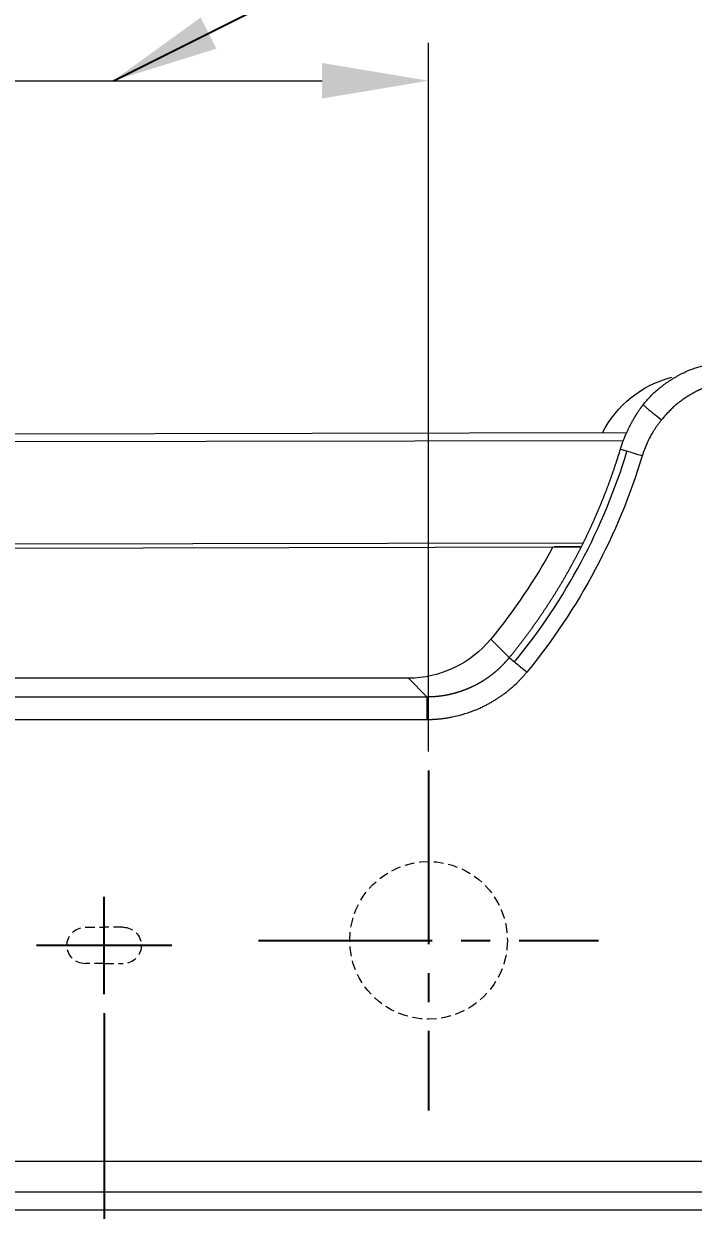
# Model space of a CAD drawing. Header units: millimetres. Extents: x 14183 to 14777, y -4239 to -3399.
# Drawn here: x 14357.72 to 14379.74, y -3938.98 to -3899.95 of the extents above; entities that cross this region are included whole.
import ezdxf

# ---------------------------------------------------------------- set-up
doc = ezdxf.new("R2010")
doc.units = ezdxf.units.MM
doc.header["$LTSCALE"] = 0.1
for name, pattern in [('CENTER2', [28.575, 19.05, -3.175, 3.175, -3.175]), ('HIDDEN2', [4.7625, 3.175, -1.5875]), ('HIDDENX2', [19.05, 12.7, -6.35])]:
    doc.linetypes.add(name, pattern=pattern)
doc.layers.get('0').update_dxf_attribs({"lineweight": 15})
doc.layers.add('DIM', color=3, linetype='Continuous', lineweight=9)
doc.layers.add('HIDDEN', color=8, linetype='HIDDENX2')
doc.styles.add('ARIAL', font='arial.ttf')
doc.dimstyles.new('사본 ISO-25', dxfattribs={"dimtxt": 4, "dimasz": 3.5, "dimexe": 0.5, "dimexo": 0.625, "dimgap": 1.5, "dimtad": 1, "dimtih": 1, "dimtoh": 1, "dimdec": 1, "dimlfac": 4, "dimdsep": 46, "dimtxsty": 'ARIAL', "dimcen": 0, "dimclrd": 3, "dimclre": 3, "dimclrt": 3, "dimadec": 1, "dimazin": 0, "dimtfac": 1, "dimtdec": 1, "dimtmove": 0, "dimatfit": 3, "dimfxl": 1.25, "dimtfill": 1, "dimarcsym": 0})

# ---------------------------------------------------------------- blocks, each defined once
blk = doc.blocks.new('*D45')
at = {"layer": 'Defpoints', "color": 0, "transparency": 16777216}
for p in [(14424.658, -3879.273), (14424.658, -3912.165), (14296.178, -3922.223)]:
    blk.add_point(p, dxfattribs=at)
at = {"layer": 'DIM', "color": 3, "lineweight": -2, "transparency": 16777216}
for p, q in [((14296.178, -3921.598), (14296.178, -3878.773)), ((14424.658, -3911.54), (14424.658, -3878.773)), ((14299.678, -3879.273), (14354.507, -3879.273)), ((14421.158, -3879.273), (14366.328, -3879.273))]:
    blk.add_line(p, q, dxfattribs=at)
at = {"layer": 'DIM', "color": 3, "transparency": 16777216}
for points in [[(14299.678, -3878.69), (14299.678, -3879.856), (14296.178, -3879.273)], [(14421.158, -3878.69), (14421.158, -3879.856), (14424.658, -3879.273)]]:
    blk.add_solid(points, dxfattribs=at)
at = {"layer": 'DIM', "color": 3, "transparency": 16777216, "insert": (14360.418, -3879.273), "char_height": 4, "attachment_point": 5, "style": 'ARIAL', "bg_fill": 3, "box_fill_scale": 1.1, "bg_fill_color": 256, "bg_fill_true_color": 13158600, "bg_fill_transparency": 0}
blk.add_mtext('514', dxfattribs=at)
blk = doc.blocks.new('*D47')
at = {"layer": 'Defpoints', "color": 0, "transparency": 16777216}
for p in [(14421.268, -3911.146), (14376.631, -4145.343), (14472.579, -4145.343)]:
    blk.add_point(p, dxfattribs=at)
at = {"layer": 'DIM', "color": 3, "lineweight": -2, "transparency": 16777216}
for p, q in [((14421.893, -3911.146), (14473.079, -3911.146)), ((14472.579, -3914.646), (14472.579, -4024.702)), ((14472.579, -4141.843), (14472.579, -4031.787)), ((14377.256, -4145.343), (14473.079, -4145.343))]:
    blk.add_line(p, q, dxfattribs=at)
at = {"layer": 'DIM', "color": 3, "transparency": 16777216}
for points in [[(14471.996, -3914.646), (14473.163, -3914.646), (14472.579, -3911.146)], [(14471.996, -4141.843), (14473.163, -4141.843), (14472.579, -4145.343)]]:
    blk.add_solid(points, dxfattribs=at)
at = {"layer": 'DIM', "color": 3, "transparency": 16777216, "insert": (14472.579, -4028.244), "char_height": 4, "attachment_point": 5, "style": 'ARIAL', "bg_fill": 3, "box_fill_scale": 1.1, "bg_fill_color": 256, "bg_fill_true_color": 13158600, "bg_fill_transparency": 0}
blk.add_mtext('977.5', dxfattribs=at)
blk = doc.blocks.new('*D51')
at = {"layer": 'Defpoints', "color": 0, "transparency": 16777216}
for p in [(14420.45, -3891.644), (14420.45, -3922.478), (14303.437, -3927.478)]:
    blk.add_point(p, dxfattribs=at)
at = {"layer": 'DIM', "color": 3, "lineweight": -2, "transparency": 16777216}
for p, q in [((14303.437, -3926.853), (14303.437, -3891.144)), ((14420.45, -3921.853), (14420.45, -3891.144)), ((14306.937, -3891.644), (14355.94, -3891.644)), ((14416.95, -3891.644), (14367.947, -3891.644))]:
    blk.add_line(p, q, dxfattribs=at)
at = {"layer": 'DIM', "color": 3, "transparency": 16777216}
for points in [[(14306.937, -3891.061), (14306.937, -3892.227), (14303.437, -3891.644)], [(14416.95, -3891.061), (14416.95, -3892.227), (14420.45, -3891.644)]]:
    blk.add_solid(points, dxfattribs=at)
at = {"layer": 'DIM', "color": 3, "transparency": 16777216, "insert": (14361.943, -3891.644), "char_height": 4, "attachment_point": 5, "style": 'ARIAL', "bg_fill": 3, "box_fill_scale": 1.1, "bg_fill_color": 256, "bg_fill_true_color": 13158600, "bg_fill_transparency": 0}
blk.add_mtext('468', dxfattribs=at)
blk = doc.blocks.new('*D52')
at = {"layer": 'Defpoints', "color": 0, "transparency": 16777216}
for p in [(14303.437, -3930.676), (14360.37, -3931.863), (14303.437, -3946.316)]:
    blk.add_point(p, dxfattribs=at)
at = {"layer": 'DIM', "color": 3, "lineweight": -2, "transparency": 16777216}
for p, q in [((14303.437, -3931.301), (14303.437, -3946.816)), ((14360.37, -3932.488), (14360.37, -3946.816)), ((14306.937, -3946.316), (14329.555, -3946.316)), ((14356.87, -3946.316), (14346.122, -3946.316))]:
    blk.add_line(p, q, dxfattribs=at)
at = {"layer": 'DIM', "color": 3, "transparency": 16777216}
for points in [[(14306.937, -3945.733), (14306.937, -3946.899), (14303.437, -3946.316)], [(14356.87, -3945.733), (14356.87, -3946.899), (14360.37, -3946.316)]]:
    blk.add_solid(points, dxfattribs=at)
at = {"layer": 'DIM', "color": 3, "transparency": 16777216, "insert": (14337.838, -3946.316), "char_height": 4, "attachment_point": 5, "style": 'ARIAL', "bg_fill": 3, "box_fill_scale": 1.1, "bg_fill_color": 256, "bg_fill_true_color": 13158600, "bg_fill_transparency": 0}
blk.add_mtext('227.7', dxfattribs=at)

msp = doc.modelspace()

# ---------------------------------------------------------------- linework, layer by layer
at = {"linetype": 'Continuous', "lineweight": 18}
for p, q in [((14377.549, -3913.403), (14302.734, -3913.549)), ((14302.712, -3917.299), (14376.034, -3917.156)), ((14376.034, -3917.156), (14375.17, -3917.158)), ((14370.374, -3921.473), (14299.327, -3921.473)), ((14370.374, -3921.473), (14299.327, -3921.473))]:
    msp.add_line(p, q, dxfattribs=at)
at = {"linetype": 'Continuous', "lineweight": 13}
for p, q in [((14302.735, -3913.797), (14377.447, -3913.651)), ((14376.098, -3917.03), (14302.712, -3917.173)), ((14373.692, -3920.798), (14373.083, -3920.189)), ((14373.692, -3920.798), (14373.083, -3920.189)), ((14370.983, -3922.082), (14370.374, -3921.473)), ((14370.983, -3922.082), (14370.374, -3921.473)), ((14300.239, -3922.082), (14370.983, -3922.082)), ((14300.239, -3922.082), (14370.983, -3922.082)), ((14300.239, -3922.832), (14370.983, -3922.833)), ((14300.239, -3922.832), (14370.983, -3922.833)), ((14420.599, -3937.369), (14300.239, -3937.369)), ((14420.599, -3937.369), (14300.239, -3937.369)), ((14300.239, -3938.369), (14420.599, -3938.369)), ((14385.485, -3938.973), (14297.67, -3938.973))]:
    msp.add_line(p, q, dxfattribs=at)
at = {"color": 8, "linetype": 'HIDDEN2', "lineweight": 18, "extrusion": (0, 0, -1)}
for p, q in [((14359.745, -3929.666), (14360.37, -3929.666)), ((14360.995, -3929.666), (14360.37, -3929.666)), ((14360.37, -3930.863), (14359.745, -3930.863)), ((14360.37, -3930.863), (14360.995, -3930.863))]:
    msp.add_line(p, q, dxfattribs=at)
at = {"color": 8, "linetype": 'HIDDEN2', "lineweight": 18}
msp.add_circle((14371.039, -3930.098), 2.592, dxfattribs=at)
at = {"color": 8, "linetype": 'HIDDEN2', "lineweight": 18, "extrusion": (0, 0, -1)}
for centre, start, end in [((-14359.745, -3930.265), 0, 90), ((-14360.995, -3930.265), 90, 180), ((-14359.745, -3930.265), 270, 0), ((-14360.995, -3930.265), 180, 270)]:
    msp.add_arc(centre, 0.599, start, end, dxfattribs=at)
at = {"linetype": 'Continuous', "lineweight": 18, "extrusion": (0, 0, -1)}
for centre, major_axis, start_param, end_param in [((14379.89, -3914.974), (2.476, -2.476), 2.820907, 3.681962), ((14379.89, -3914.974), (2.476, -2.476), 2.820907, 3.681962), ((14357.596, -3907.525), (14.145, -14.148), 6.000004, 6.183111), ((14357.596, -3907.525), (14.145, -14.148), 6.000004, 6.183111), ((14370.373, -3917.973), (-2.476, 2.475), 3.041657, 3.926901), ((14370.373, -3917.973), (-2.476, 2.475), 3.041657, 3.926901)]:
    msp.add_ellipse(centre, major_axis=major_axis, ratio=0.999695, start_param=start_param, end_param=end_param, dxfattribs=at)
at = {"linetype": 'Continuous', "lineweight": 18}
for points, degree, knots in [([(14378.101, -3912.472), (14378.136, -3912.426), (14378.174, -3912.381), (14378.251, -3912.293), (14378.291, -3912.249), (14378.415, -3912.122), (14378.504, -3912.04), (14378.644, -3911.922), (14378.692, -3911.884), (14378.791, -3911.809), (14378.842, -3911.773), (14378.921, -3911.719), (14378.947, -3911.701), (14379.001, -3911.666), (14379.028, -3911.649), (14379.083, -3911.615), (14379.111, -3911.598), (14379.167, -3911.565), (14379.223, -3911.533), (14379.278, -3911.503), (14379.333, -3911.473), (14379.361, -3911.459), (14379.415, -3911.432), (14379.442, -3911.419), (14379.496, -3911.393), (14379.523, -3911.381), (14379.656, -3911.323), (14379.76, -3911.284), (14379.964, -3911.221), (14380.064, -3911.198), (14380.259, -3911.167), (14380.354, -3911.159), (14380.446, -3911.159)], 3, [0, 0, 0, 0, 0.0625, 0.0625, 0.125, 0.125, 0.25, 0.25, 0.3125, 0.3125, 0.375, 0.375, 0.40625, 0.40625, 0.4375, 0.4375, 0.46875, 0.46875, 0.5, 0.53125, 0.53125, 0.5625, 0.5625, 0.59375, 0.59375, 0.625, 0.625, 0.75, 0.75, 0.875, 0.875, 1, 1, 1, 1]), ([(14378.101, -3912.472), (14378.136, -3912.426), (14378.174, -3912.381), (14378.251, -3912.293), (14378.291, -3912.249), (14378.415, -3912.122), (14378.504, -3912.04), (14378.644, -3911.922), (14378.692, -3911.884), (14378.791, -3911.809), (14378.842, -3911.773), (14378.921, -3911.719), (14378.947, -3911.701), (14379.001, -3911.666), (14379.028, -3911.649), (14379.083, -3911.615), (14379.111, -3911.598), (14379.167, -3911.565), (14379.223, -3911.533), (14379.278, -3911.503), (14379.333, -3911.473), (14379.361, -3911.459), (14379.415, -3911.432), (14379.442, -3911.419), (14379.496, -3911.393), (14379.523, -3911.381), (14379.656, -3911.323), (14379.76, -3911.284), (14379.964, -3911.221), (14380.064, -3911.198), (14380.259, -3911.167), (14380.354, -3911.159), (14380.446, -3911.159)], 3, [0, 0, 0, 0, 0.0625, 0.0625, 0.125, 0.125, 0.25, 0.25, 0.3125, 0.3125, 0.375, 0.375, 0.40625, 0.40625, 0.4375, 0.4375, 0.46875, 0.46875, 0.5, 0.53125, 0.53125, 0.5625, 0.5625, 0.59375, 0.59375, 0.625, 0.625, 0.75, 0.75, 0.875, 0.875, 1, 1, 1, 1]), ([(14380.577, -3911.778), (14380.315, -3911.833), (14380.038, -3911.95), (14379.778, -3912.061), (14379.539, -3912.215), (14379.075, -3912.514), (14378.703, -3912.971)], 2, [0, 0, 0, 0.25, 0.25, 0.5, 0.5, 1, 1, 1]), ([(14380.577, -3911.778), (14380.315, -3911.833), (14380.038, -3911.95), (14379.778, -3912.061), (14379.539, -3912.215), (14379.075, -3912.514), (14378.703, -3912.971)], 2, [0, 0, 0, 0.25, 0.25, 0.5, 0.5, 1, 1, 1]), ([(14377.347, -3913.943), (14377.349, -3913.939), (14377.352, -3913.929), (14377.357, -3913.914), (14377.362, -3913.898), (14377.367, -3913.881), (14377.373, -3913.864), (14377.378, -3913.846), (14377.385, -3913.828), (14377.391, -3913.808), (14377.398, -3913.788), (14377.405, -3913.768), (14377.413, -3913.747), (14377.424, -3913.715), (14377.438, -3913.677), (14377.455, -3913.633), (14377.469, -3913.596), (14377.482, -3913.564), (14377.492, -3913.538), (14377.502, -3913.514), (14377.514, -3913.487), (14377.528, -3913.454), (14377.545, -3913.414), (14377.566, -3913.369), (14377.587, -3913.323), (14377.607, -3913.281), (14377.624, -3913.245), (14377.641, -3913.212), (14377.656, -3913.182), (14377.669, -3913.156), (14377.683, -3913.129), (14377.7, -3913.097), (14377.722, -3913.057), (14377.749, -3913.008), (14377.774, -3912.963), (14377.796, -3912.927), (14377.811, -3912.901), (14377.825, -3912.878), (14377.838, -3912.856), (14377.851, -3912.835), (14377.862, -3912.817), (14377.873, -3912.8), (14377.883, -3912.783), (14377.896, -3912.763), (14377.912, -3912.738), (14377.933, -3912.706), (14377.959, -3912.667), (14377.984, -3912.631), (14378.004, -3912.603), (14378.018, -3912.583), (14378.031, -3912.564), (14378.044, -3912.547), (14378.056, -3912.53), (14378.068, -3912.514), (14378.08, -3912.499), (14378.09, -3912.486), (14378.097, -3912.477), (14378.101, -3912.472)], 3, [0, 0, 0, 0, 0.009072, 0.018595, 0.028569, 0.038992, 0.049865, 0.061188, 0.07296, 0.08518, 0.09785, 0.110968, 0.124535, 0.13855, 0.170552, 0.198684, 0.222953, 0.243366, 0.259925, 0.272634, 0.290708, 0.312738, 0.338724, 0.368667, 0.40257, 0.428894, 0.4531, 0.475189, 0.495162, 0.513017, 0.528755, 0.550301, 0.577916, 0.611623, 0.651455, 0.670215, 0.687883, 0.704458, 0.719935, 0.734313, 0.747588, 0.75976, 0.770827, 0.783545, 0.801513, 0.824743, 0.853251, 0.887061, 0.902289, 0.916849, 0.93074, 0.943961, 0.956512, 0.968391, 0.979599, 0.990136, 1, 1, 1, 1]), ([(14377.347, -3913.943), (14377.349, -3913.939), (14377.352, -3913.929), (14377.357, -3913.914), (14377.362, -3913.898), (14377.367, -3913.881), (14377.373, -3913.864), (14377.378, -3913.846), (14377.385, -3913.828), (14377.391, -3913.808), (14377.398, -3913.788), (14377.405, -3913.768), (14377.413, -3913.747), (14377.424, -3913.715), (14377.438, -3913.677), (14377.455, -3913.633), (14377.469, -3913.596), (14377.482, -3913.564), (14377.492, -3913.538), (14377.502, -3913.514), (14377.514, -3913.487), (14377.528, -3913.454), (14377.545, -3913.414), (14377.566, -3913.369), (14377.587, -3913.323), (14377.607, -3913.281), (14377.624, -3913.245), (14377.641, -3913.212), (14377.656, -3913.182), (14377.669, -3913.156), (14377.683, -3913.129), (14377.7, -3913.097), (14377.722, -3913.057), (14377.749, -3913.008), (14377.774, -3912.963), (14377.796, -3912.927), (14377.811, -3912.901), (14377.825, -3912.878), (14377.838, -3912.856), (14377.851, -3912.835), (14377.862, -3912.817), (14377.873, -3912.8), (14377.883, -3912.783), (14377.896, -3912.763), (14377.912, -3912.738), (14377.933, -3912.706), (14377.959, -3912.667), (14377.984, -3912.631), (14378.004, -3912.603), (14378.018, -3912.583), (14378.031, -3912.564), (14378.044, -3912.547), (14378.056, -3912.53), (14378.068, -3912.514), (14378.08, -3912.499), (14378.09, -3912.486), (14378.097, -3912.477), (14378.101, -3912.472)], 3, [0, 0, 0, 0, 0.009072, 0.018595, 0.028569, 0.038992, 0.049865, 0.061188, 0.07296, 0.08518, 0.09785, 0.110968, 0.124535, 0.13855, 0.170552, 0.198684, 0.222953, 0.243366, 0.259925, 0.272634, 0.290708, 0.312738, 0.338724, 0.368667, 0.40257, 0.428894, 0.4531, 0.475189, 0.495162, 0.513017, 0.528755, 0.550301, 0.577916, 0.611623, 0.651455, 0.670215, 0.687883, 0.704458, 0.719935, 0.734313, 0.747588, 0.75976, 0.770827, 0.783545, 0.801513, 0.824743, 0.853251, 0.887061, 0.902289, 0.916849, 0.93074, 0.943961, 0.956512, 0.968391, 0.979599, 0.990136, 1, 1, 1, 1]), ([(14378.703, -3912.971), (14378.679, -3913.001), (14378.632, -3913.06), (14378.565, -3913.151), (14378.5, -3913.244), (14378.418, -3913.37), (14378.322, -3913.533), (14378.188, -3913.804), (14378.109, -3914.017), (14378.065, -3914.161)], 3, [0, 0, 0, 0, 0.083333, 0.166667, 0.25, 0.333333, 0.5, 0.666667, 1, 1, 1, 1]), ([(14378.703, -3912.971), (14378.679, -3913.001), (14378.632, -3913.06), (14378.565, -3913.151), (14378.5, -3913.244), (14378.418, -3913.37), (14378.322, -3913.533), (14378.188, -3913.804), (14378.109, -3914.017), (14378.065, -3914.161)], 3, [0, 0, 0, 0, 0.083333, 0.166667, 0.25, 0.333333, 0.5, 0.666667, 1, 1, 1, 1]), ([(14378.065, -3914.161), (14377.673, -3915.455), (14376.633, -3917.964), (14375.129, -3920.226), (14374.273, -3921.273)], 3, [0, 0, 0, 0, 0.5, 1, 1, 1, 1]), ([(14378.065, -3914.161), (14377.673, -3915.455), (14376.633, -3917.964), (14375.129, -3920.226), (14374.273, -3921.273)], 3, [0, 0, 0, 0, 0.5, 1, 1, 1, 1]), ([(14370.983, -3922.833), (14370.989, -3922.833), (14371.001, -3922.833), (14371.019, -3922.832), (14371.038, -3922.832), (14371.058, -3922.832), (14371.08, -3922.831), (14371.102, -3922.83), (14371.126, -3922.83), (14371.15, -3922.829), (14371.176, -3922.827), (14371.202, -3922.826), (14371.23, -3922.824), (14371.259, -3922.823), (14371.288, -3922.821), (14371.319, -3922.818), (14371.351, -3922.815), (14371.384, -3922.812), (14371.418, -3922.809), (14371.485, -3922.802), (14371.581, -3922.789), (14371.701, -3922.77), (14371.81, -3922.749), (14371.955, -3922.718), (14372.129, -3922.674), (14372.323, -3922.614), (14372.485, -3922.556), (14372.616, -3922.504), (14372.717, -3922.46), (14372.809, -3922.417), (14372.903, -3922.371), (14373.007, -3922.316), (14373.11, -3922.259), (14373.211, -3922.198), (14373.311, -3922.135), (14373.408, -3922.07), (14373.504, -3922.001), (14373.577, -3921.946), (14373.641, -3921.896), (14373.712, -3921.838), (14373.821, -3921.745), (14373.918, -3921.655), (14373.989, -3921.584), (14374.026, -3921.547), (14374.061, -3921.512), (14374.093, -3921.477), (14374.124, -3921.444), (14374.153, -3921.412), (14374.18, -3921.381), (14374.206, -3921.352), (14374.23, -3921.324), (14374.252, -3921.298), (14374.266, -3921.281), (14374.273, -3921.273)], 3, [0, 0, 0, 0, 0.004563, 0.009406, 0.014528, 0.01993, 0.025612, 0.031573, 0.037815, 0.044338, 0.05114, 0.058223, 0.065587, 0.073232, 0.081158, 0.089365, 0.097853, 0.106622, 0.115673, 0.125005, 0.1604, 0.192857, 0.222364, 0.248917, 0.311235, 0.365254, 0.410982, 0.448432, 0.477617, 0.498547, 0.529766, 0.561053, 0.592412, 0.623851, 0.655088, 0.68634, 0.717613, 0.748913, 0.759021, 0.783165, 0.821378, 0.873717, 0.888111, 0.901924, 0.915156, 0.927806, 0.939874, 0.951357, 0.962257, 0.972572, 0.982301, 0.991444, 1, 1, 1, 1]), ([(14370.983, -3922.833), (14370.989, -3922.833), (14371.001, -3922.833), (14371.019, -3922.832), (14371.038, -3922.832), (14371.058, -3922.832), (14371.08, -3922.831), (14371.102, -3922.83), (14371.126, -3922.83), (14371.15, -3922.829), (14371.176, -3922.827), (14371.202, -3922.826), (14371.23, -3922.824), (14371.259, -3922.823), (14371.288, -3922.821), (14371.319, -3922.818), (14371.351, -3922.815), (14371.384, -3922.812), (14371.418, -3922.809), (14371.485, -3922.802), (14371.581, -3922.789), (14371.701, -3922.77), (14371.81, -3922.749), (14371.955, -3922.718), (14372.129, -3922.674), (14372.323, -3922.614), (14372.485, -3922.556), (14372.616, -3922.504), (14372.717, -3922.46), (14372.809, -3922.417), (14372.903, -3922.371), (14373.007, -3922.316), (14373.11, -3922.259), (14373.211, -3922.198), (14373.311, -3922.135), (14373.408, -3922.07), (14373.504, -3922.001), (14373.577, -3921.946), (14373.641, -3921.896), (14373.712, -3921.838), (14373.821, -3921.745), (14373.918, -3921.655), (14373.989, -3921.584), (14374.026, -3921.547), (14374.061, -3921.512), (14374.093, -3921.477), (14374.124, -3921.444), (14374.153, -3921.412), (14374.18, -3921.381), (14374.206, -3921.352), (14374.23, -3921.324), (14374.252, -3921.298), (14374.266, -3921.281), (14374.273, -3921.273)], 3, [0, 0, 0, 0, 0.004563, 0.009406, 0.014528, 0.01993, 0.025612, 0.031573, 0.037815, 0.044338, 0.05114, 0.058223, 0.065587, 0.073232, 0.081158, 0.089365, 0.097853, 0.106622, 0.115673, 0.125005, 0.1604, 0.192857, 0.222364, 0.248917, 0.311235, 0.365254, 0.410982, 0.448432, 0.477617, 0.498547, 0.529766, 0.561053, 0.592412, 0.623851, 0.655088, 0.68634, 0.717613, 0.748913, 0.759021, 0.783165, 0.821378, 0.873717, 0.888111, 0.901924, 0.915156, 0.927806, 0.939874, 0.951357, 0.962257, 0.972572, 0.982301, 0.991444, 1, 1, 1, 1])]:
    msp.add_open_spline(points, degree=degree, knots=knots, dxfattribs=at)
at = {"linetype": 'Continuous', "lineweight": 13}
for points, knots in [([(14378.1, -3912.472), (14378.102, -3912.48), (14378.125, -3912.508), (14378.198, -3912.574), (14378.273, -3912.638), (14378.367, -3912.714), (14378.508, -3912.824), (14378.626, -3912.914), (14378.703, -3912.971)], [0, 0, 0, 0, 0.249765, 0.374811, 0.499857, 0.624894, 0.74993, 1, 1, 1, 1]), ([(14378.1, -3912.472), (14378.102, -3912.48), (14378.125, -3912.508), (14378.198, -3912.574), (14378.273, -3912.638), (14378.367, -3912.714), (14378.508, -3912.824), (14378.626, -3912.914), (14378.703, -3912.971)], [0, 0, 0, 0, 0.249765, 0.374811, 0.499857, 0.624894, 0.74993, 1, 1, 1, 1]), ([(14373.867, -3920.941), (14374.701, -3919.921), (14376.168, -3917.716), (14377.181, -3915.27), (14377.563, -3914.009)], [0, 0, 0, 0, 0.5, 1, 1, 1, 1]), ([(14373.867, -3920.941), (14374.701, -3919.921), (14376.168, -3917.716), (14377.181, -3915.27), (14377.563, -3914.009)], [0, 0, 0, 0, 0.5, 1, 1, 1, 1]), ([(14373.692, -3920.798), (14373.7, -3920.789), (14373.715, -3920.77), (14373.738, -3920.742), (14373.761, -3920.714), (14373.783, -3920.686), (14373.806, -3920.658), (14373.828, -3920.63), (14373.851, -3920.602), (14373.873, -3920.573), (14373.896, -3920.545), (14373.918, -3920.517), (14373.941, -3920.488), (14373.963, -3920.46), (14373.985, -3920.432), (14374.007, -3920.403), (14374.029, -3920.374), (14374.051, -3920.346), (14374.073, -3920.317), (14374.095, -3920.289), (14374.117, -3920.26), (14374.139, -3920.231), (14374.161, -3920.202), (14374.183, -3920.173), (14374.205, -3920.144), (14374.226, -3920.115), (14374.248, -3920.086), (14374.27, -3920.057), (14374.291, -3920.028), (14374.313, -3919.999), (14374.334, -3919.97), (14374.355, -3919.941), (14374.377, -3919.911), (14374.398, -3919.882), (14374.419, -3919.853), (14374.441, -3919.823), (14374.462, -3919.794), (14374.483, -3919.764), (14374.504, -3919.735), (14374.525, -3919.705), (14374.546, -3919.676), (14374.567, -3919.646), (14374.588, -3919.616), (14374.608, -3919.586), (14374.629, -3919.557), (14374.65, -3919.527), (14374.671, -3919.497), (14374.691, -3919.467), (14374.712, -3919.437), (14374.732, -3919.407), (14374.753, -3919.377), (14374.773, -3919.347), (14374.793, -3919.317), (14374.814, -3919.287), (14374.834, -3919.256), (14374.854, -3919.226), (14374.874, -3919.196), (14374.894, -3919.165), (14374.915, -3919.135), (14374.935, -3919.105), (14374.954, -3919.074), (14374.974, -3919.044), (14374.994, -3919.013), (14375.014, -3918.982), (14375.034, -3918.952), (14375.053, -3918.921), (14375.073, -3918.89), (14375.093, -3918.86), (14375.112, -3918.829), (14375.132, -3918.798), (14375.151, -3918.767), (14375.17, -3918.736), (14375.19, -3918.705), (14375.209, -3918.674), (14375.228, -3918.643), (14375.247, -3918.612), (14375.266, -3918.581), (14375.285, -3918.55), (14375.304, -3918.518), (14375.323, -3918.487), (14375.342, -3918.456), (14375.361, -3918.425), (14375.38, -3918.393), (14375.399, -3918.362), (14375.417, -3918.33), (14375.436, -3918.299), (14375.454, -3918.267), (14375.473, -3918.236), (14375.491, -3918.204), (14375.51, -3918.172), (14375.528, -3918.141), (14375.546, -3918.109), (14375.565, -3918.077), (14375.583, -3918.045), (14375.601, -3918.014), (14375.619, -3917.982), (14375.637, -3917.95), (14375.655, -3917.918), (14375.673, -3917.886), (14375.691, -3917.854), (14375.708, -3917.822), (14375.726, -3917.789), (14375.744, -3917.757), (14375.762, -3917.725), (14375.779, -3917.693), (14375.797, -3917.661), (14375.814, -3917.628), (14375.831, -3917.596), (14375.849, -3917.563), (14375.866, -3917.531), (14375.883, -3917.499), (14375.9, -3917.466), (14375.918, -3917.434), (14375.935, -3917.401), (14375.952, -3917.368), (14375.969, -3917.336), (14375.985, -3917.303), (14376.002, -3917.27), (14376.019, -3917.238), (14376.036, -3917.205), (14376.052, -3917.172), (14376.069, -3917.139), (14376.086, -3917.106), (14376.102, -3917.073), (14376.119, -3917.04), (14376.135, -3917.007), (14376.151, -3916.974), (14376.167, -3916.941), (14376.184, -3916.908), (14376.2, -3916.875), (14376.216, -3916.842), (14376.232, -3916.808), (14376.248, -3916.775), (14376.264, -3916.742), (14376.28, -3916.708), (14376.295, -3916.675), (14376.311, -3916.642), (14376.327, -3916.608), (14376.342, -3916.575), (14376.358, -3916.541), (14376.373, -3916.508), (14376.389, -3916.474), (14376.404, -3916.44), (14376.42, -3916.407), (14376.435, -3916.373), (14376.45, -3916.339), (14376.465, -3916.306), (14376.48, -3916.272), (14376.495, -3916.238), (14376.51, -3916.204), (14376.525, -3916.17), (14376.54, -3916.136), (14376.555, -3916.102), (14376.569, -3916.068), (14376.584, -3916.034), (14376.599, -3916), (14376.613, -3915.966), (14376.628, -3915.932), (14376.642, -3915.898), (14376.656, -3915.864), (14376.671, -3915.829), (14376.685, -3915.795), (14376.699, -3915.761), (14376.713, -3915.727), (14376.727, -3915.692), (14376.741, -3915.658), (14376.755, -3915.623), (14376.769, -3915.589), (14376.783, -3915.554), (14376.797, -3915.52), (14376.81, -3915.485), (14376.824, -3915.451), (14376.837, -3915.416), (14376.851, -3915.382), (14376.864, -3915.347), (14376.878, -3915.312), (14376.891, -3915.278), (14376.904, -3915.243), (14376.917, -3915.208), (14376.931, -3915.173), (14376.944, -3915.138), (14376.957, -3915.103), (14376.97, -3915.068), (14376.982, -3915.034), (14376.995, -3914.999), (14377.008, -3914.964), (14377.021, -3914.928), (14377.033, -3914.893), (14377.046, -3914.858), (14377.058, -3914.823), (14377.071, -3914.788), (14377.083, -3914.753), (14377.095, -3914.718), (14377.108, -3914.682), (14377.12, -3914.647), (14377.132, -3914.612), (14377.144, -3914.577), (14377.156, -3914.541), (14377.168, -3914.506), (14377.18, -3914.47), (14377.191, -3914.435), (14377.199, -3914.411), (14377.203, -3914.399)], [0, 0, 0, 0, 0.00491, 0.009821, 0.014732, 0.019645, 0.024558, 0.029473, 0.034388, 0.039304, 0.044221, 0.049139, 0.054058, 0.058978, 0.063898, 0.06882, 0.073743, 0.078666, 0.08359, 0.088516, 0.093442, 0.098369, 0.103297, 0.108226, 0.113155, 0.118086, 0.123018, 0.12795, 0.132883, 0.137818, 0.142753, 0.147689, 0.152626, 0.157564, 0.162503, 0.167442, 0.172383, 0.177325, 0.182267, 0.18721, 0.192155, 0.1971, 0.202046, 0.206993, 0.211941, 0.216889, 0.221839, 0.22679, 0.231741, 0.236694, 0.241647, 0.246601, 0.251556, 0.256512, 0.261469, 0.266427, 0.271386, 0.276346, 0.281306, 0.286268, 0.29123, 0.296193, 0.301157, 0.306122, 0.311088, 0.316055, 0.321023, 0.325992, 0.330961, 0.335932, 0.340903, 0.345876, 0.350849, 0.355823, 0.360798, 0.365774, 0.370751, 0.375729, 0.380708, 0.385687, 0.390668, 0.395649, 0.400631, 0.405615, 0.410599, 0.415584, 0.42057, 0.425556, 0.430544, 0.435533, 0.440522, 0.445513, 0.450504, 0.455497, 0.46049, 0.465484, 0.470479, 0.475475, 0.480472, 0.485469, 0.490468, 0.495467, 0.500468, 0.505469, 0.510471, 0.515475, 0.520479, 0.525484, 0.530489, 0.535496, 0.540504, 0.545513, 0.550522, 0.555532, 0.560544, 0.565556, 0.570569, 0.575583, 0.580598, 0.585614, 0.590631, 0.595648, 0.600667, 0.605686, 0.610707, 0.615728, 0.62075, 0.625773, 0.630797, 0.635822, 0.640848, 0.645875, 0.650903, 0.655931, 0.660961, 0.665991, 0.671022, 0.676054, 0.681087, 0.686121, 0.691156, 0.696192, 0.701229, 0.706266, 0.711305, 0.716344, 0.721385, 0.726426, 0.731468, 0.736511, 0.741555, 0.7466, 0.751646, 0.756692, 0.76174, 0.766788, 0.771838, 0.776888, 0.781939, 0.786992, 0.792045, 0.797098, 0.802153, 0.807209, 0.812266, 0.817323, 0.822382, 0.827441, 0.832501, 0.837563, 0.842625, 0.847688, 0.852752, 0.857817, 0.862882, 0.867949, 0.873016, 0.878085, 0.883154, 0.888225, 0.893296, 0.898368, 0.903441, 0.908515, 0.913589, 0.918665, 0.923742, 0.928819, 0.933898, 0.938977, 0.944057, 0.949139, 0.954221, 0.959304, 0.964387, 0.969472, 0.974558, 0.979645, 0.984732, 0.98982, 0.99491, 1, 1, 1, 1]), ([(14373.692, -3920.798), (14373.7, -3920.789), (14373.715, -3920.77), (14373.738, -3920.742), (14373.761, -3920.714), (14373.783, -3920.686), (14373.806, -3920.658), (14373.828, -3920.63), (14373.851, -3920.602), (14373.873, -3920.573), (14373.896, -3920.545), (14373.918, -3920.517), (14373.941, -3920.488), (14373.963, -3920.46), (14373.985, -3920.432), (14374.007, -3920.403), (14374.029, -3920.374), (14374.051, -3920.346), (14374.073, -3920.317), (14374.095, -3920.289), (14374.117, -3920.26), (14374.139, -3920.231), (14374.161, -3920.202), (14374.183, -3920.173), (14374.205, -3920.144), (14374.226, -3920.115), (14374.248, -3920.086), (14374.27, -3920.057), (14374.291, -3920.028), (14374.313, -3919.999), (14374.334, -3919.97), (14374.355, -3919.941), (14374.377, -3919.911), (14374.398, -3919.882), (14374.419, -3919.853), (14374.441, -3919.823), (14374.462, -3919.794), (14374.483, -3919.764), (14374.504, -3919.735), (14374.525, -3919.705), (14374.546, -3919.676), (14374.567, -3919.646), (14374.588, -3919.616), (14374.608, -3919.586), (14374.629, -3919.557), (14374.65, -3919.527), (14374.671, -3919.497), (14374.691, -3919.467), (14374.712, -3919.437), (14374.732, -3919.407), (14374.753, -3919.377), (14374.773, -3919.347), (14374.793, -3919.317), (14374.814, -3919.287), (14374.834, -3919.256), (14374.854, -3919.226), (14374.874, -3919.196), (14374.894, -3919.165), (14374.915, -3919.135), (14374.935, -3919.105), (14374.954, -3919.074), (14374.974, -3919.044), (14374.994, -3919.013), (14375.014, -3918.982), (14375.034, -3918.952), (14375.053, -3918.921), (14375.073, -3918.89), (14375.093, -3918.86), (14375.112, -3918.829), (14375.132, -3918.798), (14375.151, -3918.767), (14375.17, -3918.736), (14375.19, -3918.705), (14375.209, -3918.674), (14375.228, -3918.643), (14375.247, -3918.612), (14375.266, -3918.581), (14375.285, -3918.55), (14375.304, -3918.518), (14375.323, -3918.487), (14375.342, -3918.456), (14375.361, -3918.425), (14375.38, -3918.393), (14375.399, -3918.362), (14375.417, -3918.33), (14375.436, -3918.299), (14375.454, -3918.267), (14375.473, -3918.236), (14375.491, -3918.204), (14375.51, -3918.172), (14375.528, -3918.141), (14375.546, -3918.109), (14375.565, -3918.077), (14375.583, -3918.045), (14375.601, -3918.014), (14375.619, -3917.982), (14375.637, -3917.95), (14375.655, -3917.918), (14375.673, -3917.886), (14375.691, -3917.854), (14375.708, -3917.822), (14375.726, -3917.789), (14375.744, -3917.757), (14375.762, -3917.725), (14375.779, -3917.693), (14375.797, -3917.661), (14375.814, -3917.628), (14375.831, -3917.596), (14375.849, -3917.563), (14375.866, -3917.531), (14375.883, -3917.499), (14375.9, -3917.466), (14375.918, -3917.434), (14375.935, -3917.401), (14375.952, -3917.368), (14375.969, -3917.336), (14375.985, -3917.303), (14376.002, -3917.27), (14376.019, -3917.238), (14376.036, -3917.205), (14376.052, -3917.172), (14376.069, -3917.139), (14376.086, -3917.106), (14376.102, -3917.073), (14376.119, -3917.04), (14376.135, -3917.007), (14376.151, -3916.974), (14376.167, -3916.941), (14376.184, -3916.908), (14376.2, -3916.875), (14376.216, -3916.842), (14376.232, -3916.808), (14376.248, -3916.775), (14376.264, -3916.742), (14376.28, -3916.708), (14376.295, -3916.675), (14376.311, -3916.642), (14376.327, -3916.608), (14376.342, -3916.575), (14376.358, -3916.541), (14376.373, -3916.508), (14376.389, -3916.474), (14376.404, -3916.44), (14376.42, -3916.407), (14376.435, -3916.373), (14376.45, -3916.339), (14376.465, -3916.306), (14376.48, -3916.272), (14376.495, -3916.238), (14376.51, -3916.204), (14376.525, -3916.17), (14376.54, -3916.136), (14376.555, -3916.102), (14376.569, -3916.068), (14376.584, -3916.034), (14376.599, -3916), (14376.613, -3915.966), (14376.628, -3915.932), (14376.642, -3915.898), (14376.656, -3915.864), (14376.671, -3915.829), (14376.685, -3915.795), (14376.699, -3915.761), (14376.713, -3915.727), (14376.727, -3915.692), (14376.741, -3915.658), (14376.755, -3915.623), (14376.769, -3915.589), (14376.783, -3915.554), (14376.797, -3915.52), (14376.81, -3915.485), (14376.824, -3915.451), (14376.837, -3915.416), (14376.851, -3915.382), (14376.864, -3915.347), (14376.878, -3915.312), (14376.891, -3915.278), (14376.904, -3915.243), (14376.917, -3915.208), (14376.931, -3915.173), (14376.944, -3915.138), (14376.957, -3915.103), (14376.97, -3915.068), (14376.982, -3915.034), (14376.995, -3914.999), (14377.008, -3914.964), (14377.021, -3914.928), (14377.033, -3914.893), (14377.046, -3914.858), (14377.058, -3914.823), (14377.071, -3914.788), (14377.083, -3914.753), (14377.095, -3914.718), (14377.108, -3914.682), (14377.12, -3914.647), (14377.132, -3914.612), (14377.144, -3914.577), (14377.156, -3914.541), (14377.168, -3914.506), (14377.18, -3914.47), (14377.191, -3914.435), (14377.199, -3914.411), (14377.203, -3914.399)], [0, 0, 0, 0, 0.00491, 0.009821, 0.014732, 0.019645, 0.024558, 0.029473, 0.034388, 0.039304, 0.044221, 0.049139, 0.054058, 0.058978, 0.063898, 0.06882, 0.073743, 0.078666, 0.08359, 0.088516, 0.093442, 0.098369, 0.103297, 0.108226, 0.113155, 0.118086, 0.123018, 0.12795, 0.132883, 0.137818, 0.142753, 0.147689, 0.152626, 0.157564, 0.162503, 0.167442, 0.172383, 0.177325, 0.182267, 0.18721, 0.192155, 0.1971, 0.202046, 0.206993, 0.211941, 0.216889, 0.221839, 0.22679, 0.231741, 0.236694, 0.241647, 0.246601, 0.251556, 0.256512, 0.261469, 0.266427, 0.271386, 0.276346, 0.281306, 0.286268, 0.29123, 0.296193, 0.301157, 0.306122, 0.311088, 0.316055, 0.321023, 0.325992, 0.330961, 0.335932, 0.340903, 0.345876, 0.350849, 0.355823, 0.360798, 0.365774, 0.370751, 0.375729, 0.380708, 0.385687, 0.390668, 0.395649, 0.400631, 0.405615, 0.410599, 0.415584, 0.42057, 0.425556, 0.430544, 0.435533, 0.440522, 0.445513, 0.450504, 0.455497, 0.46049, 0.465484, 0.470479, 0.475475, 0.480472, 0.485469, 0.490468, 0.495467, 0.500468, 0.505469, 0.510471, 0.515475, 0.520479, 0.525484, 0.530489, 0.535496, 0.540504, 0.545513, 0.550522, 0.555532, 0.560544, 0.565556, 0.570569, 0.575583, 0.580598, 0.585614, 0.590631, 0.595648, 0.600667, 0.605686, 0.610707, 0.615728, 0.62075, 0.625773, 0.630797, 0.635822, 0.640848, 0.645875, 0.650903, 0.655931, 0.660961, 0.665991, 0.671022, 0.676054, 0.681087, 0.686121, 0.691156, 0.696192, 0.701229, 0.706266, 0.711305, 0.716344, 0.721385, 0.726426, 0.731468, 0.736511, 0.741555, 0.7466, 0.751646, 0.756692, 0.76174, 0.766788, 0.771838, 0.776888, 0.781939, 0.786992, 0.792045, 0.797098, 0.802153, 0.807209, 0.812266, 0.817323, 0.822382, 0.827441, 0.832501, 0.837563, 0.842625, 0.847688, 0.852752, 0.857817, 0.862882, 0.867949, 0.873016, 0.878085, 0.883154, 0.888225, 0.893296, 0.898368, 0.903441, 0.908515, 0.913589, 0.918665, 0.923742, 0.928819, 0.933898, 0.938977, 0.944057, 0.949139, 0.954221, 0.959304, 0.964387, 0.969472, 0.974558, 0.979645, 0.984732, 0.98982, 0.99491, 1, 1, 1, 1]), ([(14370.983, -3922.082), (14370.988, -3922.082), (14370.998, -3922.082), (14371.013, -3922.082), (14371.028, -3922.082), (14371.043, -3922.082), (14371.058, -3922.082), (14371.073, -3922.081), (14371.088, -3922.081), (14371.103, -3922.08), (14371.118, -3922.08), (14371.133, -3922.079), (14371.148, -3922.078), (14371.163, -3922.078), (14371.178, -3922.077), (14371.193, -3922.076), (14371.208, -3922.075), (14371.223, -3922.074), (14371.238, -3922.073), (14371.252, -3922.072), (14371.267, -3922.071), (14371.282, -3922.07), (14371.297, -3922.068), (14371.312, -3922.067), (14371.327, -3922.065), (14371.341, -3922.064), (14371.356, -3922.062), (14371.371, -3922.061), (14371.386, -3922.059), (14371.401, -3922.057), (14371.415, -3922.056), (14371.43, -3922.054), (14371.445, -3922.052), (14371.459, -3922.05), (14371.474, -3922.048), (14371.489, -3922.046), (14371.503, -3922.043), (14371.518, -3922.041), (14371.533, -3922.039), (14371.547, -3922.037), (14371.562, -3922.034), (14371.576, -3922.032), (14371.591, -3922.029), (14371.605, -3922.027), (14371.62, -3922.024), (14371.634, -3922.021), (14371.649, -3922.018), (14371.663, -3922.016), (14371.678, -3922.013), (14371.692, -3922.01), (14371.706, -3922.007), (14371.721, -3922.004), (14371.735, -3922.001), (14371.749, -3921.997), (14371.764, -3921.994), (14371.778, -3921.991), (14371.792, -3921.988), (14371.807, -3921.984), (14371.821, -3921.981), (14371.835, -3921.977), (14371.849, -3921.974), (14371.863, -3921.97), (14371.878, -3921.966), (14371.892, -3921.962), (14371.906, -3921.959), (14371.92, -3921.955), (14371.934, -3921.951), (14371.948, -3921.947), (14371.962, -3921.943), (14371.976, -3921.939), (14371.99, -3921.934), (14372.004, -3921.93), (14372.018, -3921.926), (14372.032, -3921.922), (14372.045, -3921.917), (14372.059, -3921.913), (14372.073, -3921.908), (14372.087, -3921.904), (14372.101, -3921.899), (14372.114, -3921.895), (14372.128, -3921.89), (14372.142, -3921.885), (14372.155, -3921.88), (14372.169, -3921.875), (14372.183, -3921.87), (14372.196, -3921.865), (14372.21, -3921.86), (14372.223, -3921.855), (14372.237, -3921.85), (14372.25, -3921.845), (14372.264, -3921.84), (14372.277, -3921.834), (14372.29, -3921.829), (14372.304, -3921.824), (14372.317, -3921.818), (14372.33, -3921.813), (14372.344, -3921.807), (14372.357, -3921.802), (14372.37, -3921.796), (14372.383, -3921.79), (14372.396, -3921.784), (14372.409, -3921.779), (14372.422, -3921.773), (14372.435, -3921.767), (14372.449, -3921.761), (14372.461, -3921.755), (14372.474, -3921.749), (14372.487, -3921.743), (14372.5, -3921.737), (14372.513, -3921.73), (14372.526, -3921.724), (14372.539, -3921.718), (14372.552, -3921.711), (14372.564, -3921.705), (14372.577, -3921.698), (14372.59, -3921.692), (14372.602, -3921.685), (14372.615, -3921.679), (14372.627, -3921.672), (14372.64, -3921.665), (14372.652, -3921.659), (14372.665, -3921.652), (14372.677, -3921.645), (14372.69, -3921.638), (14372.702, -3921.631), (14372.714, -3921.624), (14372.727, -3921.617), (14372.739, -3921.61), (14372.751, -3921.603), (14372.763, -3921.596), (14372.776, -3921.589), (14372.788, -3921.581), (14372.8, -3921.574), (14372.812, -3921.567), (14372.824, -3921.559), (14372.836, -3921.552), (14372.848, -3921.544), (14372.86, -3921.537), (14372.872, -3921.529), (14372.883, -3921.522), (14372.895, -3921.514), (14372.907, -3921.506), (14372.919, -3921.498), (14372.93, -3921.491), (14372.942, -3921.483), (14372.954, -3921.475), (14372.965, -3921.467), (14372.977, -3921.459), (14372.988, -3921.451), (14373, -3921.443), (14373.011, -3921.435), (14373.023, -3921.427), (14373.034, -3921.419), (14373.045, -3921.41), (14373.056, -3921.402), (14373.068, -3921.394), (14373.079, -3921.386), (14373.09, -3921.377), (14373.101, -3921.369), (14373.112, -3921.36), (14373.123, -3921.352), (14373.134, -3921.343), (14373.145, -3921.335), (14373.156, -3921.326), (14373.167, -3921.317), (14373.178, -3921.309), (14373.189, -3921.3), (14373.199, -3921.291), (14373.21, -3921.282), (14373.221, -3921.274), (14373.231, -3921.265), (14373.242, -3921.256), (14373.253, -3921.247), (14373.263, -3921.238), (14373.274, -3921.229), (14373.284, -3921.22), (14373.294, -3921.211), (14373.305, -3921.202), (14373.315, -3921.192), (14373.325, -3921.183), (14373.336, -3921.174), (14373.346, -3921.165), (14373.356, -3921.155), (14373.366, -3921.146), (14373.376, -3921.137), (14373.386, -3921.127), (14373.396, -3921.118), (14373.406, -3921.108), (14373.416, -3921.099), (14373.426, -3921.089), (14373.436, -3921.08), (14373.445, -3921.07), (14373.455, -3921.06), (14373.465, -3921.051), (14373.474, -3921.041), (14373.484, -3921.031), (14373.493, -3921.021), (14373.503, -3921.011), (14373.512, -3921.002), (14373.522, -3920.992), (14373.531, -3920.982), (14373.541, -3920.972), (14373.55, -3920.962), (14373.559, -3920.952), (14373.568, -3920.942), (14373.577, -3920.932), (14373.587, -3920.922), (14373.596, -3920.911), (14373.605, -3920.901), (14373.614, -3920.891), (14373.623, -3920.881), (14373.631, -3920.871), (14373.64, -3920.86), (14373.649, -3920.85), (14373.658, -3920.84), (14373.667, -3920.829), (14373.675, -3920.819), (14373.684, -3920.809), (14373.69, -3920.802), (14373.692, -3920.798)], [0, 0, 0, 0, 0.004853, 0.009704, 0.014553, 0.0194, 0.024244, 0.029086, 0.033926, 0.038763, 0.043598, 0.048431, 0.053262, 0.05809, 0.062916, 0.06774, 0.072562, 0.077381, 0.082198, 0.087013, 0.091825, 0.096635, 0.101443, 0.106249, 0.111052, 0.115853, 0.120652, 0.125448, 0.130243, 0.135035, 0.139824, 0.144612, 0.149397, 0.15418, 0.158961, 0.163739, 0.168515, 0.173289, 0.178061, 0.18283, 0.187597, 0.192362, 0.197124, 0.201884, 0.206642, 0.211398, 0.216151, 0.220902, 0.225651, 0.230398, 0.235142, 0.239884, 0.244624, 0.249361, 0.254097, 0.25883, 0.26356, 0.268289, 0.273015, 0.277739, 0.28246, 0.28718, 0.291897, 0.296612, 0.301324, 0.306034, 0.310742, 0.315448, 0.320151, 0.324853, 0.329552, 0.334248, 0.338943, 0.343635, 0.348325, 0.353012, 0.357697, 0.36238, 0.367061, 0.37174, 0.376416, 0.38109, 0.385762, 0.390431, 0.395098, 0.399763, 0.404426, 0.409086, 0.413744, 0.4184, 0.423053, 0.427705, 0.432354, 0.437, 0.441645, 0.446287, 0.450927, 0.455565, 0.4602, 0.464833, 0.469464, 0.474093, 0.478719, 0.483343, 0.487965, 0.492584, 0.497201, 0.501816, 0.506429, 0.51104, 0.515648, 0.520254, 0.524857, 0.529459, 0.534058, 0.538655, 0.543249, 0.547842, 0.552432, 0.557019, 0.561605, 0.566188, 0.570769, 0.575348, 0.579924, 0.584499, 0.58907, 0.59364, 0.598207, 0.602773, 0.607335, 0.611896, 0.616454, 0.62101, 0.625564, 0.630116, 0.634665, 0.639212, 0.643757, 0.648299, 0.652839, 0.657377, 0.661913, 0.666446, 0.670977, 0.675506, 0.680033, 0.684557, 0.689079, 0.693599, 0.698117, 0.702632, 0.707145, 0.711656, 0.716164, 0.72067, 0.725174, 0.729676, 0.734176, 0.738673, 0.743168, 0.74766, 0.752151, 0.756639, 0.761125, 0.765608, 0.770089, 0.774569, 0.779045, 0.78352, 0.787992, 0.792462, 0.79693, 0.801395, 0.805859, 0.810319, 0.814778, 0.819235, 0.823689, 0.828141, 0.83259, 0.837038, 0.841483, 0.845926, 0.850366, 0.854804, 0.859241, 0.863674, 0.868106, 0.872535, 0.876962, 0.881387, 0.885809, 0.89023, 0.894648, 0.899063, 0.903477, 0.907888, 0.912297, 0.916703, 0.921108, 0.92551, 0.92991, 0.934307, 0.938703, 0.943096, 0.947487, 0.951875, 0.956261, 0.960645, 0.965027, 0.969407, 0.973784, 0.978159, 0.982532, 0.986902, 0.99127, 0.995636, 1, 1, 1, 1]), ([(14370.983, -3922.082), (14370.988, -3922.082), (14370.998, -3922.082), (14371.013, -3922.082), (14371.028, -3922.082), (14371.043, -3922.082), (14371.058, -3922.082), (14371.073, -3922.081), (14371.088, -3922.081), (14371.103, -3922.08), (14371.118, -3922.08), (14371.133, -3922.079), (14371.148, -3922.078), (14371.163, -3922.078), (14371.178, -3922.077), (14371.193, -3922.076), (14371.208, -3922.075), (14371.223, -3922.074), (14371.238, -3922.073), (14371.252, -3922.072), (14371.267, -3922.071), (14371.282, -3922.07), (14371.297, -3922.068), (14371.312, -3922.067), (14371.327, -3922.065), (14371.341, -3922.064), (14371.356, -3922.062), (14371.371, -3922.061), (14371.386, -3922.059), (14371.401, -3922.057), (14371.415, -3922.056), (14371.43, -3922.054), (14371.445, -3922.052), (14371.459, -3922.05), (14371.474, -3922.048), (14371.489, -3922.046), (14371.503, -3922.043), (14371.518, -3922.041), (14371.533, -3922.039), (14371.547, -3922.037), (14371.562, -3922.034), (14371.576, -3922.032), (14371.591, -3922.029), (14371.605, -3922.027), (14371.62, -3922.024), (14371.634, -3922.021), (14371.649, -3922.018), (14371.663, -3922.016), (14371.678, -3922.013), (14371.692, -3922.01), (14371.706, -3922.007), (14371.721, -3922.004), (14371.735, -3922.001), (14371.749, -3921.997), (14371.764, -3921.994), (14371.778, -3921.991), (14371.792, -3921.988), (14371.807, -3921.984), (14371.821, -3921.981), (14371.835, -3921.977), (14371.849, -3921.974), (14371.863, -3921.97), (14371.878, -3921.966), (14371.892, -3921.962), (14371.906, -3921.959), (14371.92, -3921.955), (14371.934, -3921.951), (14371.948, -3921.947), (14371.962, -3921.943), (14371.976, -3921.939), (14371.99, -3921.934), (14372.004, -3921.93), (14372.018, -3921.926), (14372.032, -3921.922), (14372.045, -3921.917), (14372.059, -3921.913), (14372.073, -3921.908), (14372.087, -3921.904), (14372.101, -3921.899), (14372.114, -3921.895), (14372.128, -3921.89), (14372.142, -3921.885), (14372.155, -3921.88), (14372.169, -3921.875), (14372.183, -3921.87), (14372.196, -3921.865), (14372.21, -3921.86), (14372.223, -3921.855), (14372.237, -3921.85), (14372.25, -3921.845), (14372.264, -3921.84), (14372.277, -3921.834), (14372.29, -3921.829), (14372.304, -3921.824), (14372.317, -3921.818), (14372.33, -3921.813), (14372.344, -3921.807), (14372.357, -3921.802), (14372.37, -3921.796), (14372.383, -3921.79), (14372.396, -3921.784), (14372.409, -3921.779), (14372.422, -3921.773), (14372.435, -3921.767), (14372.449, -3921.761), (14372.461, -3921.755), (14372.474, -3921.749), (14372.487, -3921.743), (14372.5, -3921.737), (14372.513, -3921.73), (14372.526, -3921.724), (14372.539, -3921.718), (14372.552, -3921.711), (14372.564, -3921.705), (14372.577, -3921.698), (14372.59, -3921.692), (14372.602, -3921.685), (14372.615, -3921.679), (14372.627, -3921.672), (14372.64, -3921.665), (14372.652, -3921.659), (14372.665, -3921.652), (14372.677, -3921.645), (14372.69, -3921.638), (14372.702, -3921.631), (14372.714, -3921.624), (14372.727, -3921.617), (14372.739, -3921.61), (14372.751, -3921.603), (14372.763, -3921.596), (14372.776, -3921.589), (14372.788, -3921.581), (14372.8, -3921.574), (14372.812, -3921.567), (14372.824, -3921.559), (14372.836, -3921.552), (14372.848, -3921.544), (14372.86, -3921.537), (14372.872, -3921.529), (14372.883, -3921.522), (14372.895, -3921.514), (14372.907, -3921.506), (14372.919, -3921.498), (14372.93, -3921.491), (14372.942, -3921.483), (14372.954, -3921.475), (14372.965, -3921.467), (14372.977, -3921.459), (14372.988, -3921.451), (14373, -3921.443), (14373.011, -3921.435), (14373.023, -3921.427), (14373.034, -3921.419), (14373.045, -3921.41), (14373.056, -3921.402), (14373.068, -3921.394), (14373.079, -3921.386), (14373.09, -3921.377), (14373.101, -3921.369), (14373.112, -3921.36), (14373.123, -3921.352), (14373.134, -3921.343), (14373.145, -3921.335), (14373.156, -3921.326), (14373.167, -3921.317), (14373.178, -3921.309), (14373.189, -3921.3), (14373.199, -3921.291), (14373.21, -3921.282), (14373.221, -3921.274), (14373.231, -3921.265), (14373.242, -3921.256), (14373.253, -3921.247), (14373.263, -3921.238), (14373.274, -3921.229), (14373.284, -3921.22), (14373.294, -3921.211), (14373.305, -3921.202), (14373.315, -3921.192), (14373.325, -3921.183), (14373.336, -3921.174), (14373.346, -3921.165), (14373.356, -3921.155), (14373.366, -3921.146), (14373.376, -3921.137), (14373.386, -3921.127), (14373.396, -3921.118), (14373.406, -3921.108), (14373.416, -3921.099), (14373.426, -3921.089), (14373.436, -3921.08), (14373.445, -3921.07), (14373.455, -3921.06), (14373.465, -3921.051), (14373.474, -3921.041), (14373.484, -3921.031), (14373.493, -3921.021), (14373.503, -3921.011), (14373.512, -3921.002), (14373.522, -3920.992), (14373.531, -3920.982), (14373.541, -3920.972), (14373.55, -3920.962), (14373.559, -3920.952), (14373.568, -3920.942), (14373.577, -3920.932), (14373.587, -3920.922), (14373.596, -3920.911), (14373.605, -3920.901), (14373.614, -3920.891), (14373.623, -3920.881), (14373.631, -3920.871), (14373.64, -3920.86), (14373.649, -3920.85), (14373.658, -3920.84), (14373.667, -3920.829), (14373.675, -3920.819), (14373.684, -3920.809), (14373.69, -3920.802), (14373.692, -3920.798)], [0, 0, 0, 0, 0.004853, 0.009704, 0.014553, 0.0194, 0.024244, 0.029086, 0.033926, 0.038763, 0.043598, 0.048431, 0.053262, 0.05809, 0.062916, 0.06774, 0.072562, 0.077381, 0.082198, 0.087013, 0.091825, 0.096635, 0.101443, 0.106249, 0.111052, 0.115853, 0.120652, 0.125448, 0.130243, 0.135035, 0.139824, 0.144612, 0.149397, 0.15418, 0.158961, 0.163739, 0.168515, 0.173289, 0.178061, 0.18283, 0.187597, 0.192362, 0.197124, 0.201884, 0.206642, 0.211398, 0.216151, 0.220902, 0.225651, 0.230398, 0.235142, 0.239884, 0.244624, 0.249361, 0.254097, 0.25883, 0.26356, 0.268289, 0.273015, 0.277739, 0.28246, 0.28718, 0.291897, 0.296612, 0.301324, 0.306034, 0.310742, 0.315448, 0.320151, 0.324853, 0.329552, 0.334248, 0.338943, 0.343635, 0.348325, 0.353012, 0.357697, 0.36238, 0.367061, 0.37174, 0.376416, 0.38109, 0.385762, 0.390431, 0.395098, 0.399763, 0.404426, 0.409086, 0.413744, 0.4184, 0.423053, 0.427705, 0.432354, 0.437, 0.441645, 0.446287, 0.450927, 0.455565, 0.4602, 0.464833, 0.469464, 0.474093, 0.478719, 0.483343, 0.487965, 0.492584, 0.497201, 0.501816, 0.506429, 0.51104, 0.515648, 0.520254, 0.524857, 0.529459, 0.534058, 0.538655, 0.543249, 0.547842, 0.552432, 0.557019, 0.561605, 0.566188, 0.570769, 0.575348, 0.579924, 0.584499, 0.58907, 0.59364, 0.598207, 0.602773, 0.607335, 0.611896, 0.616454, 0.62101, 0.625564, 0.630116, 0.634665, 0.639212, 0.643757, 0.648299, 0.652839, 0.657377, 0.661913, 0.666446, 0.670977, 0.675506, 0.680033, 0.684557, 0.689079, 0.693599, 0.698117, 0.702632, 0.707145, 0.711656, 0.716164, 0.72067, 0.725174, 0.729676, 0.734176, 0.738673, 0.743168, 0.74766, 0.752151, 0.756639, 0.761125, 0.765608, 0.770089, 0.774569, 0.779045, 0.78352, 0.787992, 0.792462, 0.79693, 0.801395, 0.805859, 0.810319, 0.814778, 0.819235, 0.823689, 0.828141, 0.83259, 0.837038, 0.841483, 0.845926, 0.850366, 0.854804, 0.859241, 0.863674, 0.868106, 0.872535, 0.876962, 0.881387, 0.885809, 0.89023, 0.894648, 0.899063, 0.903477, 0.907888, 0.912297, 0.916703, 0.921108, 0.92551, 0.92991, 0.934307, 0.938703, 0.943096, 0.947487, 0.951875, 0.956261, 0.960645, 0.965027, 0.969407, 0.973784, 0.978159, 0.982532, 0.986902, 0.99127, 0.995636, 1, 1, 1, 1]), ([(14370.983, -3922.082), (14370.983, -3922.083), (14370.983, -3922.092), (14370.983, -3922.134), (14370.983, -3922.204), (14370.983, -3922.303), (14370.983, -3922.423), (14370.983, -3922.558), (14370.983, -3922.698), (14370.983, -3922.789), (14370.983, -3922.833)], [0, 0, 0, 0, 0.124827, 0.249794, 0.37476, 0.499726, 0.624693, 0.749659, 0.874625, 1, 1, 1, 1]), ([(14370.983, -3922.082), (14370.983, -3922.083), (14370.983, -3922.092), (14370.983, -3922.134), (14370.983, -3922.204), (14370.983, -3922.303), (14370.983, -3922.423), (14370.983, -3922.558), (14370.983, -3922.698), (14370.983, -3922.789), (14370.983, -3922.833)], [0, 0, 0, 0, 0.124827, 0.249794, 0.37476, 0.499726, 0.624693, 0.749659, 0.874625, 1, 1, 1, 1])]:
    msp.add_open_spline(points, degree=3, knots=knots, dxfattribs=at)
for points in [[(14377.203, -3914.399), (14377.228, -3914.324), (14377.277, -3914.172), (14377.324, -3914.02), (14377.347, -3913.943)], [(14377.203, -3914.399), (14377.228, -3914.324), (14377.277, -3914.172), (14377.324, -3914.02), (14377.347, -3913.943)], [(14378.065, -3914.161), (14377.898, -3914.11), (14377.702, -3914.051), (14377.563, -3914.009)], [(14378.065, -3914.161), (14377.898, -3914.11), (14377.702, -3914.051), (14377.563, -3914.009)], [(14373.692, -3920.798), (14373.696, -3920.801), (14373.755, -3920.849), (14373.867, -3920.941)], [(14373.692, -3920.798), (14373.696, -3920.801), (14373.755, -3920.849), (14373.867, -3920.941)], [(14373.867, -3920.941), (14373.98, -3921.033), (14374.138, -3921.162), (14374.273, -3921.273)], [(14373.867, -3920.941), (14373.98, -3921.033), (14374.138, -3921.162), (14374.273, -3921.273)]]:
    msp.add_open_spline(points, degree=3, dxfattribs=at)
at = {"linetype": 'Continuous', "lineweight": 18}
msp.add_open_spline([(14377.563, -3914.009), (14377.423, -3913.966), (14377.351, -3913.945), (14377.347, -3913.943)], degree=3, dxfattribs=at)
msp.add_open_spline([(14377.563, -3914.009), (14377.423, -3913.966), (14377.351, -3913.945), (14377.347, -3913.943)], degree=3, dxfattribs=at)
at = {"layer": 'HIDDEN', "color": 1, "linetype": 'CENTER2', "ltscale": 3}
for p, q in [((14371.039, -3924.506), (14371.039, -3935.69)), ((14360.37, -3931.863), (14360.37, -3928.666)), ((14365.447, -3930.098), (14376.631, -3930.098)), ((14362.594, -3930.265), (14358.146, -3930.265))]:
    msp.add_line(p, q, dxfattribs=at)

# ---------------------------------------------------------------- next in the draw order: dimensions: what is measured, and where the dimension line sits
at = {"layer": 'DIM'}
dim = msp.add_linear_dim(base=(14424.658, -3879.273), p1=(14296.178, -3922.223), p2=(14424.658, -3912.165), text='514', dimstyle='사본 ISO-25', override={"dimtad": 0}, dxfattribs=at)
dim.commit()
dim.dimension.update_dxf_attribs({"geometry": '*D45', "text_midpoint": (14360.418, -3879.273), "dimtype": 160})
dim = msp.add_linear_dim(base=(14303.437, -3946.316), p1=(14360.37, -3931.863), p2=(14303.437, -3930.676), dimstyle='사본 ISO-25', override={"dimtad": 0}, dxfattribs=at)
dim.commit()
dim.dimension.update_dxf_attribs({"geometry": '*D52', "text_midpoint": (14337.838, -3946.316), "dimtype": 160})

# ---------------------------------------------------------------- next in the draw order: linework, layer by layer
for p, q in [((14371.039, -3923.881), (14371.039, -3900.571)), ((14353.804, -3901.821), (14367.539, -3901.821))]:
    msp.add_line(p, q, dxfattribs=at)
msp.add_solid([(14367.539, -3901.238), (14367.539, -3902.405), (14371.039, -3901.821)], dxfattribs=at)

# ---------------------------------------------------------------- next in the draw order: dimensions: what is measured, and where the dimension line sits
dim = msp.add_linear_dim(base=(14472.579, -4145.343), p1=(14421.268, -3911.146), p2=(14376.631, -4145.343), angle=90, text='977.5', dimstyle='사본 ISO-25', override={"dimtad": 0}, dxfattribs=at)
dim.commit()
dim.dimension.update_dxf_attribs({"geometry": '*D47', "text_midpoint": (14472.579, -4028.244)})

# ---------------------------------------------------------------- next in the draw order: dimensions: what is measured, and where the dimension line sits
dim = msp.add_linear_dim(base=(14420.45, -3891.644), p1=(14303.437, -3927.478), p2=(14420.45, -3922.478), text='468', dimstyle='사본 ISO-25', override={"dimtad": 0}, dxfattribs=at)
dim.commit()
dim.dimension.update_dxf_attribs({"geometry": '*D51', "text_midpoint": (14361.943, -3891.644), "dimtype": 160})

# ---------------------------------------------------------------- next in the draw order: leaders
msp.add_leader([(14360.672, -3901.821), (14416.009, -3874.156), (14469.778, -3874.156)], dimstyle='사본 ISO-25', override={"dimtad": 0}, dxfattribs=at)

doc.saveas('drawing.dxf')
